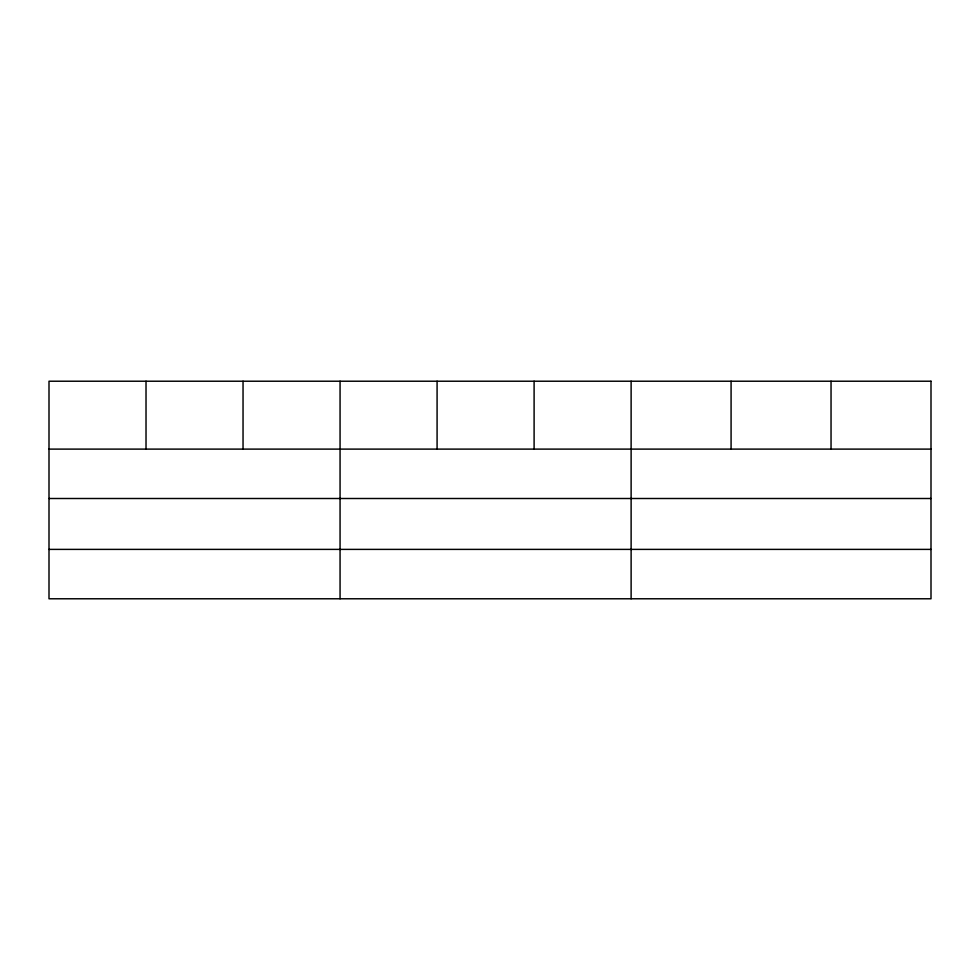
<?xml version="1.0" encoding="UTF-8"?>
<svg xmlns="http://www.w3.org/2000/svg" width="980" height="980" viewBox="0 0 980 980"><rect width="100%" height="100%" fill="white"/><g stroke="black" fill="none" stroke-linecap="round" stroke-linejoin="round"><path stroke-width="1.47" d="M49 449.11L931 449.11M49 498.502L931 498.502M49 549.388L931 549.388M831.04 381.22L831.04 449.11M731.08 381.22L731.08 449.11M631.12 381.22L631.12 598.78M534.1 381.22L534.1 449.11M437.08 381.22L437.08 449.11M340.06 381.22L340.06 598.78M243.04 381.22L243.04 449.11M146.02 381.22L146.02 449.11M931 381.22L49 381.22L49 598.78L931 598.78L931 381.22"/></g></svg>
